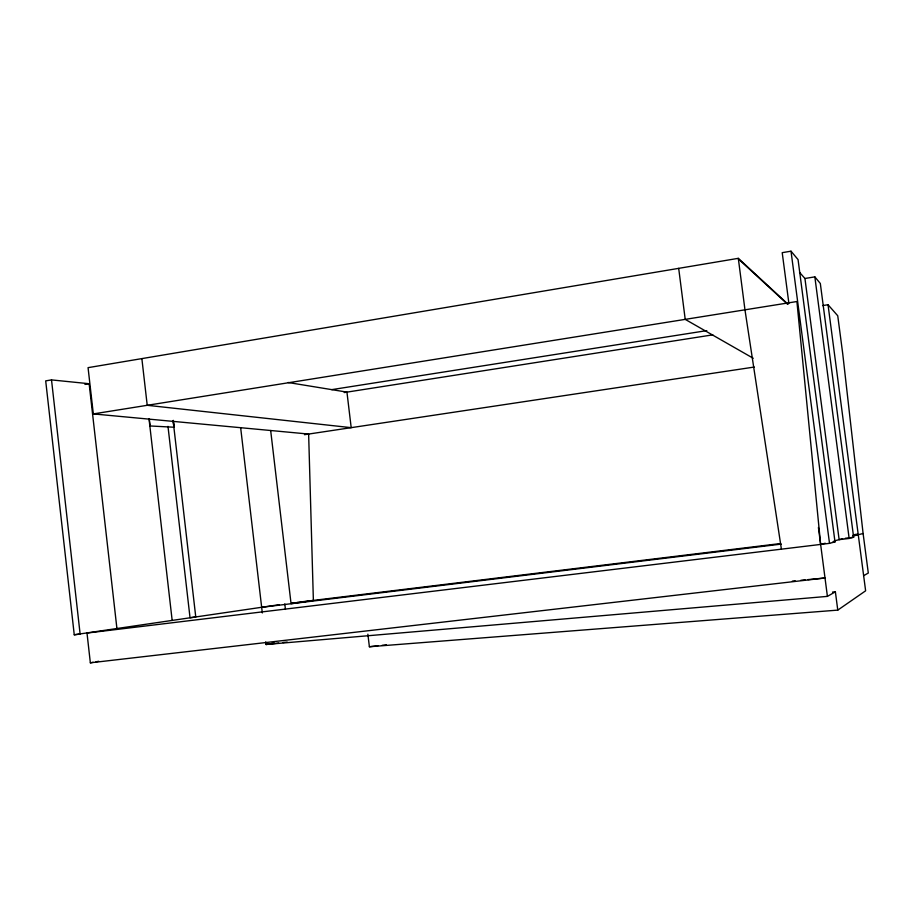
<?xml version="1.0" encoding="UTF-8"?>
<svg xmlns="http://www.w3.org/2000/svg" width="914" height="914" viewBox="0 0 914 914"><rect width="100%" height="100%" fill="white"/><g stroke="black" fill="none" stroke-linecap="round" stroke-linejoin="round"><path stroke-width="1.37" d="M367.874 634.179L369.382 646.746L837.772 610.118L865.627 590.81L828.027 304.728L822.577 305.596M265.711 641.856L266.02 644.484L827.41 596.385L835.385 591.826L837.772 610.118M863.639 575.694L868.3 573.032L863.102 533.49L842.731 353.741L837.738 315.764L828.027 304.728M804.937 278.484L839.132 539.66L849.152 538.449L853.642 537.249L820.326 283.477L814.842 276.873L804.937 278.484L799.51 272.326M807.976 579.613L825.011 577.991L90.349 662.81L87.001 633.059L829.524 543.35L834.996 541.899L798.059 259.599L791.01 251.19L782.213 252.664L788.896 303.414M821.777 544.127L825.239 543.236M834.036 540.974L842.708 538.734M853.036 536.084L863.102 533.49M268.727 643.947L266.02 644.484L278.724 643.022M271.435 643.41L274.131 642.873M90.349 662.81L93.159 662.296M95.97 661.793L98.781 661.279M787.925 304.122L738.306 258.331L88.064 367.657L93.319 413.916L308.635 434.059L313.376 600.407L291.063 603.731L270.67 430.505M51.515 379.904L45.7 380.875L74.251 634.784L80.124 634.076L51.515 379.904L89.138 383.72L116.935 628.649M84.933 384.417L89.138 383.72M93.319 413.916L796.905 301.529L820.635 544.424L827.41 596.385M331.748 389.638L706.785 330.617M344.201 392.552L712.829 334.844M304.465 434.687L754.324 367.04M74.251 634.784L279.353 604.691M291.6 603.057L294.319 602.726M297.039 602.395L780.316 543.567M854.784 534.507L857.561 534.164M261.667 607.296L781.333 544.093M852.751 535.41L858.257 534.736M845.301 538.266L848.078 537.923M850.854 537.592L853.642 537.249M832.54 542.196L834.996 541.899M282.963 642.542L287.202 642.051M369.382 646.746L377.882 645.787M382.143 645.307L386.394 644.827M792.369 581.098L795.214 580.824M800.881 580.287L805.143 579.876M832.54 592.078L835.385 591.826M288.081 382.498L346.943 392.117L351.193 427.661L147.223 405.302L141.864 358.608M753.239 358.265L685.214 319.374L678.691 268.362M738.386 258.948L787.674 304.339M781.401 549.165L744.967 309.835L738.306 258.331M814.842 276.873L849.152 538.449M791.01 251.19L829.524 543.35M818.407 527.504L820.635 544.424M173.317 420.36L174.174 427.238L150.159 425.97L149.279 418.886M173.169 420.703L173.968 427.226M284.791 603.891L285.442 609.432M240.645 427.615L262.329 612.951M173.123 420.703L195.767 617.019L190.032 617.715L167.982 426.37M149.016 418.761L172.175 620.503"/></g></svg>
